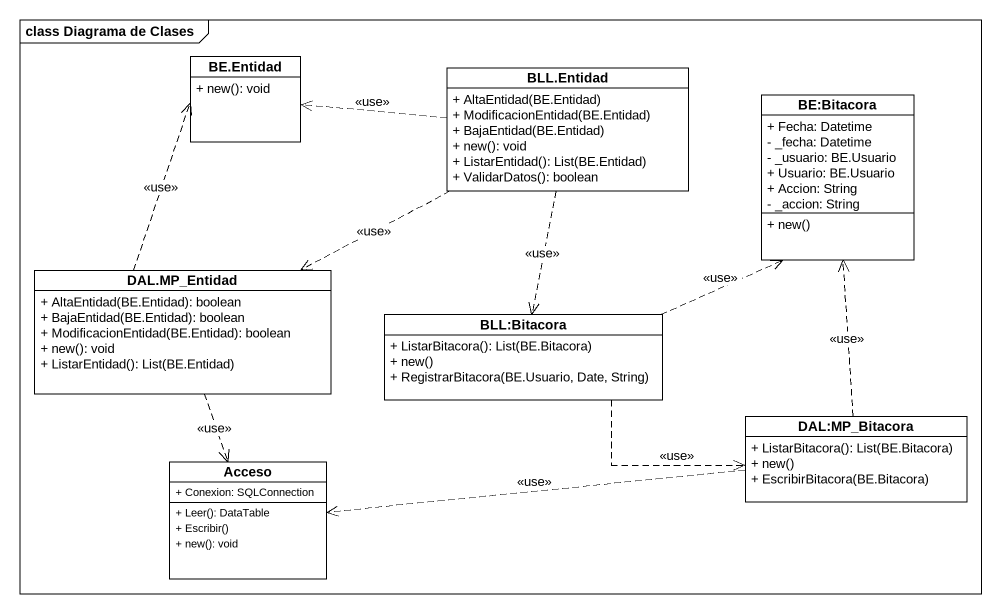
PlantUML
@startuml
mainframe class Diagrama de Clases
hide circle
hide empty members
skinparam classAttributeIconSize 0
class "BE.Entidad" as BE_Entidad {
  + new(): void
}
class "BLL.Entidad" as BLL_Entidad {
  + AltaEntidad(BE.Entidad)
  + ModificacionEntidad(BE.Entidad)
  + BajaEntidad(BE.Entidad)
  + new(): void
  + ListarEntidad(): List(BE.Entidad)
  + ValidarDatos(): boolean
}
class "BE:Bitacora" as BE_Bitacora {
  + Fecha: Datetime
  - _fecha: Datetime
  - _usuario: BE.Usuario
  + Usuario: BE.Usuario
  + Accion: String
  - _accion: String
  + new()
}
class "DAL.MP_Entidad" as DAL_MP_Entidad {
  + AltaEntidad(BE.Entidad): boolean
  + BajaEntidad(BE.Entidad): boolean
  + ModificacionEntidad(BE.Entidad): boolean
  + new(): void
  + ListarEntidad(): List(BE.Entidad)
}
class "BLL:Bitacora" as BLL_Bitacora {
  + ListarBitacora(): List(BE.Bitacora)
  + new()
  + RegistrarBitacora(BE.Usuario, Date, String)
}
class "DAL:MP_Bitacora" as DAL_MP_Bitacora {
  + ListarBitacora(): List(BE.Bitacora)
  + new()
  + EscribirBitacora(BE.Bitacora)
}
class Acceso {
  + Conexion: SQLConnection
  + Leer(): DataTable
  + Escribir()
  + new(): void
}
BLL_Entidad .left.> BE_Entidad : <<use>>
BLL_Entidad .left.> DAL_MP_Entidad : <<use>>
BLL_Entidad ..> BLL_Bitacora : <<use>>
DAL_MP_Entidad .up.> BE_Entidad : <<use>>
DAL_MP_Entidad ..> Acceso : <<use>>
BLL_Bitacora .right.> BE_Bitacora : <<use>>
BLL_Bitacora .right.> DAL_MP_Bitacora : <<use>>
DAL_MP_Bitacora .up.> BE_Bitacora : <<use>>
DAL_MP_Bitacora .left.> Acceso : <<use>>
@enduml
